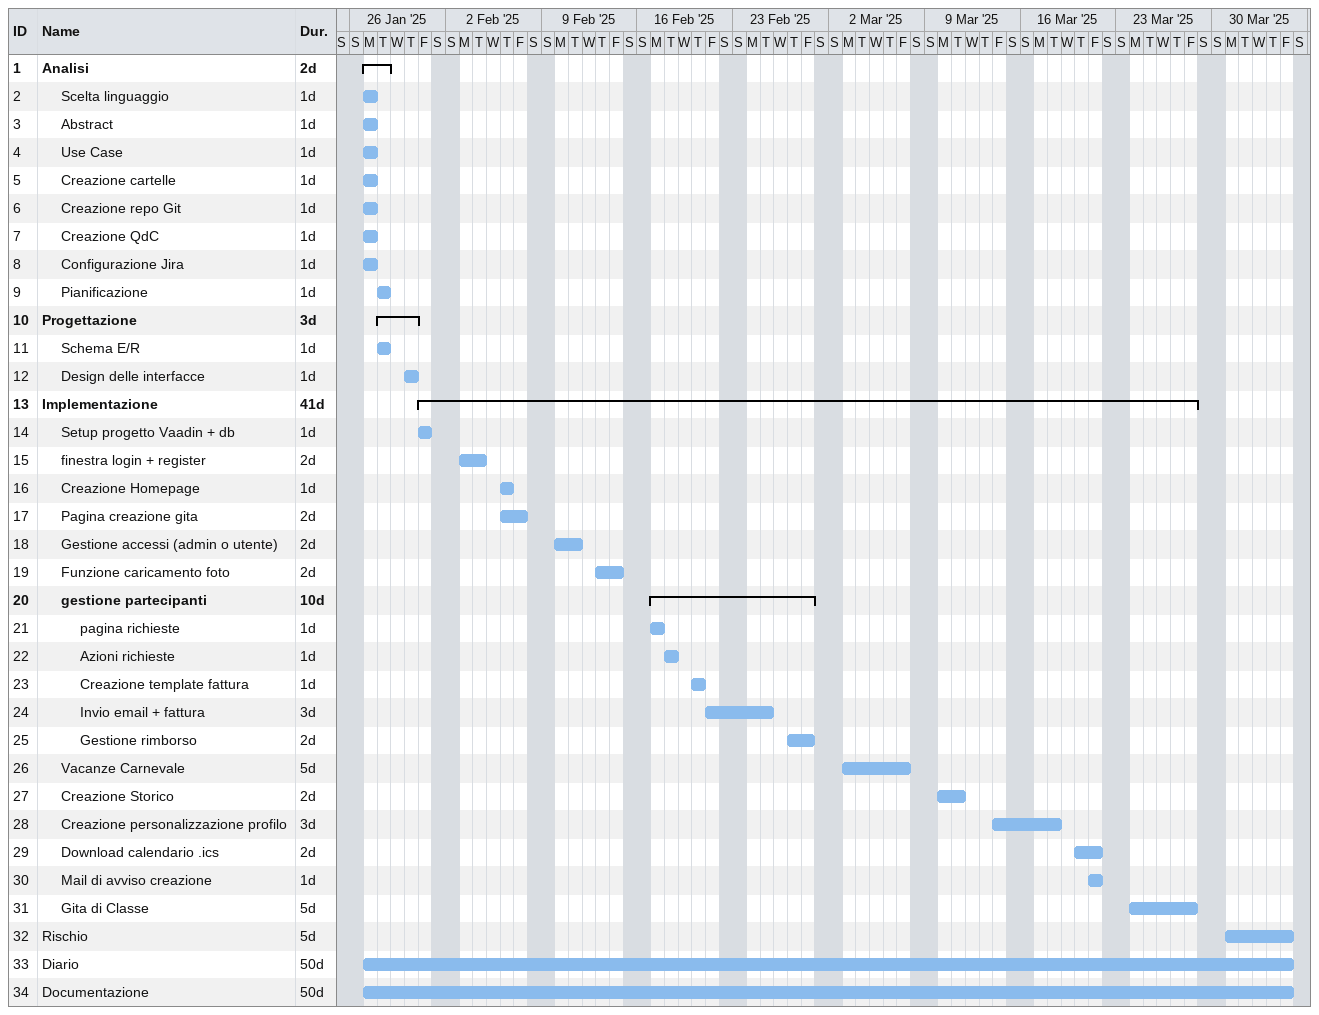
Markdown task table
| ID | Level | Task | Duration | Start | Finish |
|---|---|---|---|---|---|
| 1 | 1 | **Analisi** | 2d | 2025-01-27 | 2025-01-28 |
| 2 | 2 | Scelta linguaggio | 1d | 2025-01-27 | 2025-01-27 |
| 3 | 2 | Abstract | 1d | 2025-01-27 | 2025-01-27 |
| 4 | 2 | Use Case | 1d | 2025-01-27 | 2025-01-27 |
| 5 | 2 | Creazione cartelle | 1d | 2025-01-27 | 2025-01-27 |
| 6 | 2 | Creazione repo Git | 1d | 2025-01-27 | 2025-01-27 |
| 7 | 2 | Creazione QdC | 1d | 2025-01-27 | 2025-01-27 |
| 8 | 2 | Configurazione Jira | 1d | 2025-01-27 | 2025-01-27 |
| 9 | 2 | Pianificazione | 1d | 2025-01-28 | 2025-01-28 |
| 10 | 1 | **Progettazione** | 3d | 2025-01-28 | 2025-01-30 |
| 11 | 2 | Schema E/R | 1d | 2025-01-28 | 2025-01-28 |
| 12 | 2 | Design delle interfacce | 1d | 2025-01-30 | 2025-01-30 |
| 13 | 1 | **Implementazione** | 41d | 2025-01-31 | 2025-03-28 |
| 14 | 2 | Setup progetto Vaadin + db | 1d | 2025-01-31 | 2025-01-31 |
| 15 | 2 | finestra login + register | 2d | 2025-02-03 | 2025-02-04 |
| 16 | 2 | Creazione Homepage | 1d | 2025-02-06 | 2025-02-06 |
| 17 | 2 | Pagina creazione gita | 2d | 2025-02-06 | 2025-02-07 |
| 18 | 2 | Gestione accessi (admin o utente) | 2d | 2025-02-10 | 2025-02-11 |
| 19 | 2 | Funzione caricamento foto | 2d | 2025-02-13 | 2025-02-14 |
| 20 | 2 | **gestione partecipanti** | 10d | 2025-02-17 | 2025-02-28 |
| 21 | 3 | pagina richieste | 1d | 2025-02-17 | 2025-02-17 |
| 22 | 3 | Azioni richieste | 1d | 2025-02-18 | 2025-02-18 |
| 23 | 3 | Creazione template fattura | 1d | 2025-02-20 | 2025-02-20 |
| 24 | 3 | Invio email + fattura | 3d | 2025-02-21 | 2025-02-25 |
| 25 | 3 | Gestione rimborso | 2d | 2025-02-27 | 2025-02-28 |
| 26 | 2 | Vacanze Carnevale | 5d | 2025-03-03 | 2025-03-07 |
| 27 | 2 | Creazione Storico | 2d | 2025-03-10 | 2025-03-11 |
| 28 | 2 | Creazione personalizzazione profilo | 3d | 2025-03-14 | 2025-03-18 |
| 29 | 2 | Download calendario .ics | 2d | 2025-03-20 | 2025-03-21 |
| 30 | 2 | Mail di avviso creazione | 1d | 2025-03-21 | 2025-03-21 |
| 31 | 2 | Gita di Classe | 5d | 2025-03-24 | 2025-03-28 |
| 32 | 1 | Rischio | 5d | 2025-03-31 | 2025-04-04 |
| 33 | 1 | Diario | 50d | 2025-01-27 | 2025-04-04 |
| 34 | 1 | Documentazione | 50d | 2025-01-27 | 2025-04-04 |
